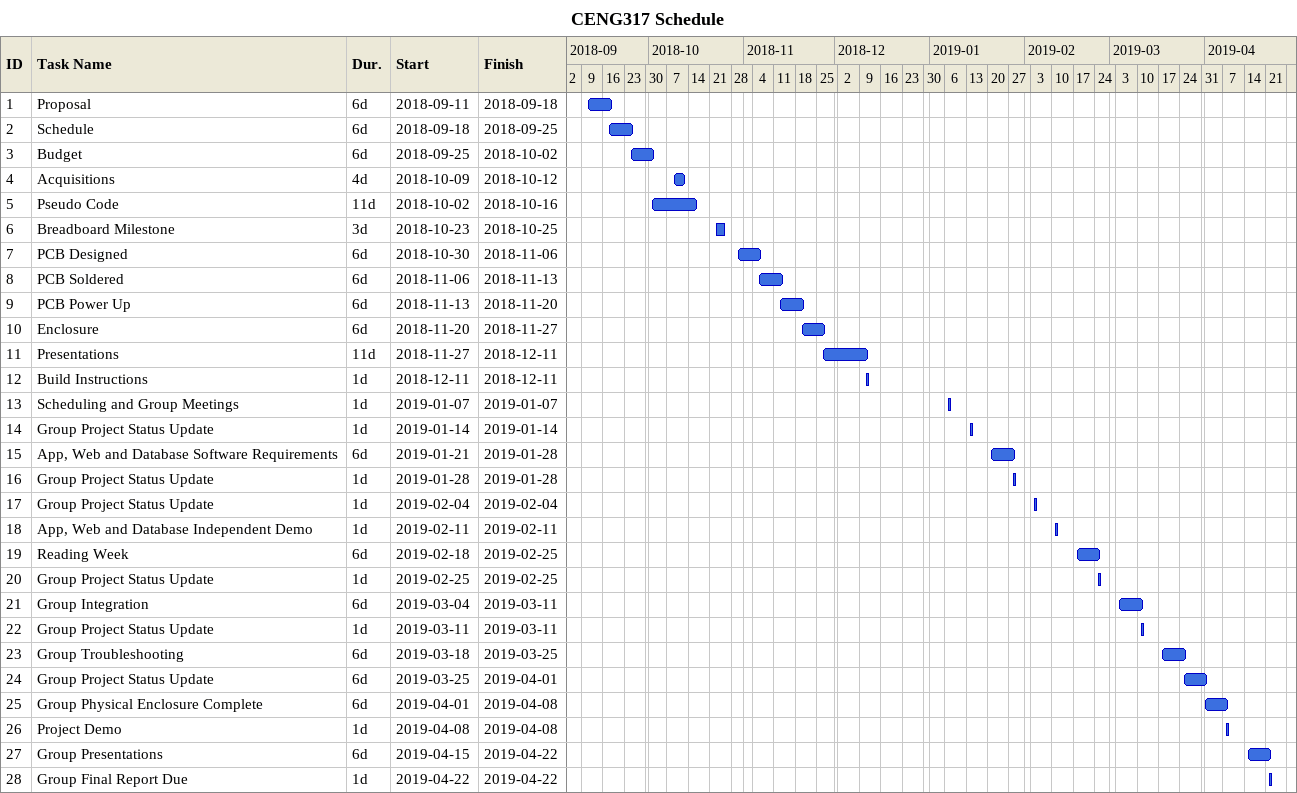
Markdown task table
CENG317 Schedule

| ID | Task | Duration | Start | Finish |
|---|---|---|---|---|
| 1 | Proposal | 6d | 2018-09-11 | 2018-09-18 |
| 2 | Schedule | 6d | 2018-09-18 | 2018-09-25 |
| 3 | Budget | 6d | 2018-09-25 | 2018-10-02 |
| 4 | Acquisitions | 4d | 2018-10-09 | 2018-10-12 |
| 5 | Pseudo Code | 11d | 2018-10-02 | 2018-10-16 |
| 6 | Breadboard Milestone | 3d | 2018-10-23 | 2018-10-25 |
| 7 | PCB Designed | 6d | 2018-10-30 | 2018-11-06 |
| 8 | PCB Soldered | 6d | 2018-11-06 | 2018-11-13 |
| 9 | PCB Power Up | 6d | 2018-11-13 | 2018-11-20 |
| 10 | Enclosure | 6d | 2018-11-20 | 2018-11-27 |
| 11 | Presentations | 11d | 2018-11-27 | 2018-12-11 |
| 12 | Build Instructions | 1d | 2018-12-11 | 2018-12-11 |
| 13 | Scheduling and Group Meetings | 1d | 2019-01-07 | 2019-01-07 |
| 14 | Group Project Status Update | 1d | 2019-01-14 | 2019-01-14 |
| 15 | App, Web and Database Software Requirements | 6d | 2019-01-21 | 2019-01-28 |
| 16 | Group Project Status Update | 1d | 2019-01-28 | 2019-01-28 |
| 17 | Group Project Status Update | 1d | 2019-02-04 | 2019-02-04 |
| 18 | App, Web and Database Independent Demo | 1d | 2019-02-11 | 2019-02-11 |
| 19 | Reading Week | 6d | 2019-02-18 | 2019-02-25 |
| 20 | Group Project Status Update | 1d | 2019-02-25 | 2019-02-25 |
| 21 | Group Integration | 6d | 2019-03-04 | 2019-03-11 |
| 22 | Group Project Status Update | 1d | 2019-03-11 | 2019-03-11 |
| 23 | Group Troubleshooting | 6d | 2019-03-18 | 2019-03-25 |
| 24 | Group Project Status Update | 6d | 2019-03-25 | 2019-04-01 |
| 25 | Group Physical Enclosure Complete | 6d | 2019-04-01 | 2019-04-08 |
| 26 | Project Demo | 1d | 2019-04-08 | 2019-04-08 |
| 27 | Group Presentations | 6d | 2019-04-15 | 2019-04-22 |
| 28 | Group Final Report Due | 1d | 2019-04-22 | 2019-04-22 |
